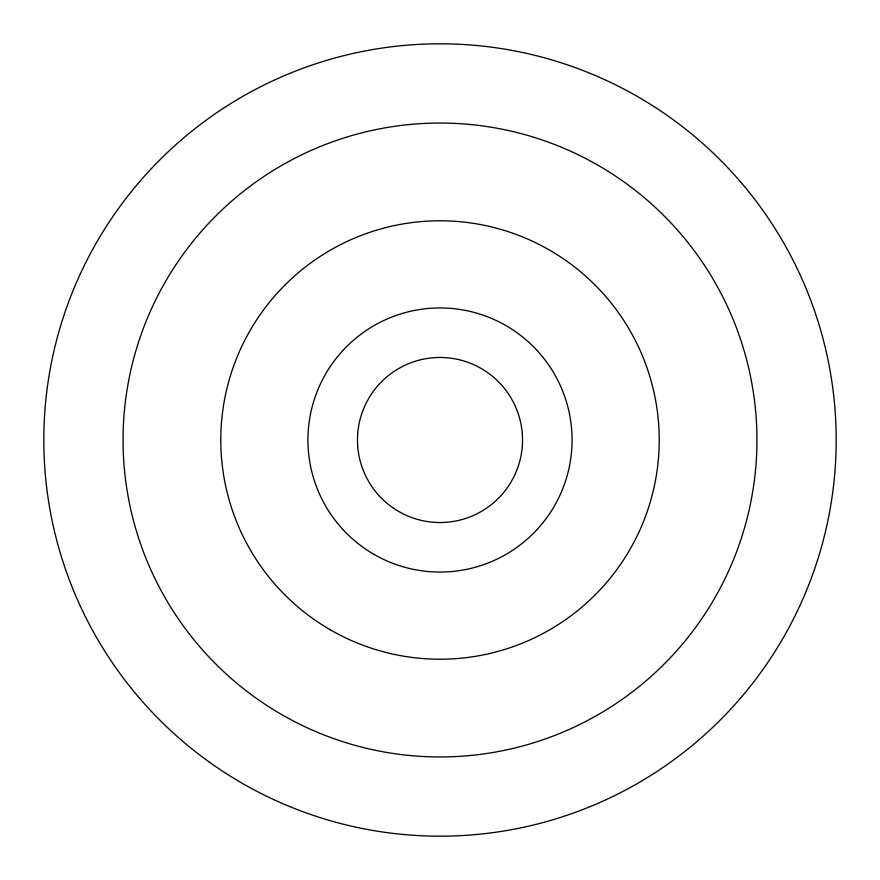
<?xml version="1.0" encoding="UTF-8"?>
<svg xmlns="http://www.w3.org/2000/svg" width="880" height="880" viewBox="0 0 880 880"><rect width="100%" height="100%" fill="white"/><g stroke="black" fill="none" stroke-linecap="round" stroke-linejoin="round"><path stroke-width="1.32" d="M208.648 761.618A396.187 396.187 0 0 0 834.207 479.545A396.187 396.187 0 0 0 277.145 78.826A396.187 396.187 0 0 0 208.648 761.618M250.063 693.737A316.954 316.954 0 0 0 754.71 477.631A316.954 316.954 0 0 0 315.227 148.643A316.954 316.954 0 0 0 250.063 693.737M330.385 629.849A219.23 219.23 0 0 0 659.23 440A219.23 219.23 0 0 0 330.385 250.151A219.23 219.23 0 0 0 330.385 629.849M373.967 554.367A132.066 132.066 0 0 0 572.066 440A132.066 132.066 0 0 0 373.967 325.633A132.066 132.066 0 0 0 373.967 554.367M392.997 507.848A82.544 82.544 0 0 0 522.258 446.776A82.544 82.544 0 0 0 404.734 365.376A82.544 82.544 0 0 0 392.997 507.848"/></g></svg>
